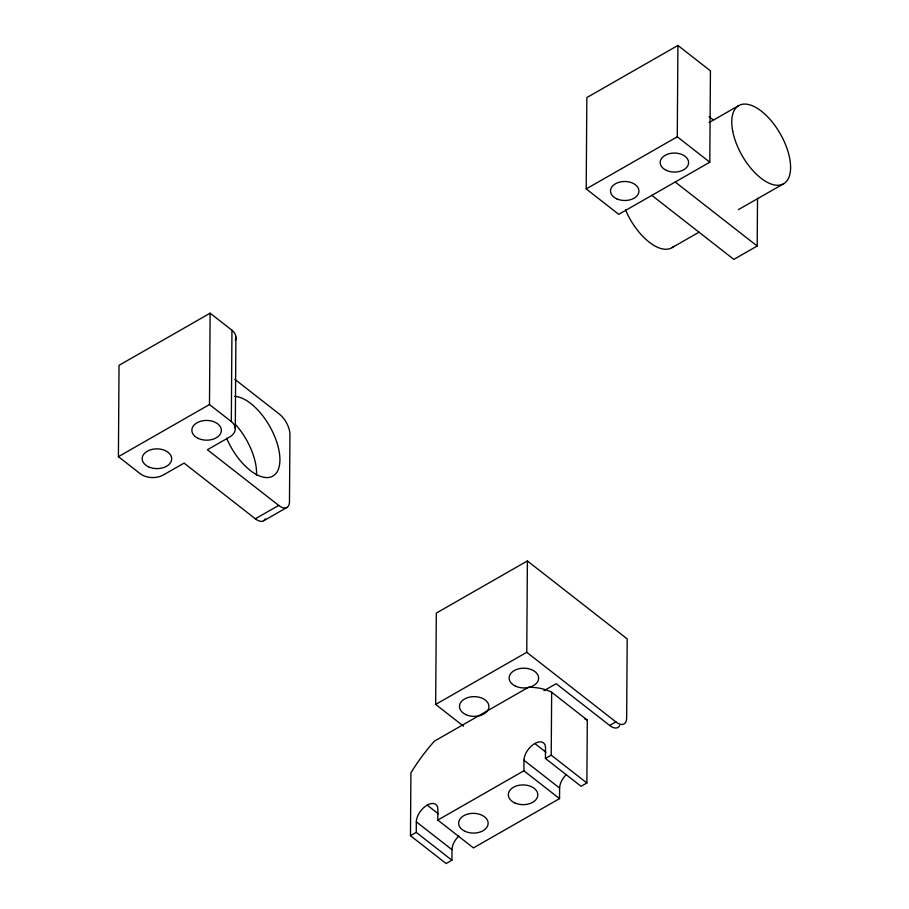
<?xml version="1.0" encoding="UTF-8"?>
<svg xmlns="http://www.w3.org/2000/svg" width="909" height="909" viewBox="0 0 909 909"><rect width="100%" height="100%" fill="white"/><g stroke="black" fill="none" stroke-linecap="round" stroke-linejoin="round"><path stroke-width="1.36" d="M265.348 518.857A16.385 7.988 60.2 0 1 255.349 518.789L184.061 463.113L163.359 474.964A16.385 10.965 0.4 0 1 140.247 473.714L118.409 456.67L119.045 365.316L210.127 313.196L231.954 330.24A16.385 10.965 0.4 0 1 235.283 340.455M234.783 379.28L279.347 414.072A16.385 7.988 60.2 0 1 289.948 434.604L289.482 501.598A16.385 7.988 60.2 0 1 278.711 505.427L207.411 449.75L229.591 437.047A16.385 10.965 0.4 0 0 231.318 421.594L209.479 404.539L210.127 313.196M231.318 421.594L231.954 330.24M235.283 428.446L235.92 337.103M410.47 835.712L410.913 772.82A125.658 70.47 -52 0 1 434.388 741.153L528.436 687.318A125.658 70.47 -52 0 1 551.661 692.26L587.305 720.098L586.862 782.99L581.067 786.308L545.423 758.47L545.502 747.914A14.203 7.965 -52 0 0 534.81 743.517A14.203 7.965 -52 0 0 523.97 760.231L523.902 770.787L559.546 798.625L473.441 847.915L437.786 820.077L437.865 809.521A14.203 7.965 -52 0 0 427.173 805.124A14.203 7.965 -52 0 0 416.333 821.838L416.265 832.394L451.909 860.232L446.114 863.55L410.47 835.712L416.265 832.394M463.522 726.177L435.672 704.43L436.309 613.086L527.39 560.955L627.199 638.902L626.653 718.065A16.385 7.988 60.2 0 1 615.87 721.894L609.655 725.45L556.183 683.693L543.9 690.726M451.909 860.232L451.989 849.676A14.203 7.965 -52 0 1 458.852 835.973M615.87 721.894L526.754 652.298L527.39 560.955M586.862 782.99L551.218 755.152L551.661 692.26M559.546 798.625L559.614 788.069A14.203 7.965 -52 0 1 566.489 774.366M586.203 188.924L586.839 97.581L677.909 45.45L710.44 70.857L709.804 162.2L618.722 214.331L586.203 188.924L677.273 136.793L677.909 45.45M651.844 195.367L733.836 259.395L757.186 246.032L757.527 198.253M118.409 456.67L209.479 404.539M709.02 122.613L738.494 105.739M672.092 247.6L699.112 232.136M738.415 209.638L783.865 183.629M255.349 518.789L278.711 505.427M263.69 520.766L287.039 507.404M435.672 704.43L526.754 652.298M437.786 820.077L523.902 770.787M545.423 758.47L551.218 755.152M709.077 116.613L713.508 120.079M677.273 136.793L709.804 162.2M675.194 182.005L757.186 246.032M534.81 743.517L545.945 752.22M523.97 760.231L559.614 788.069M427.173 805.124L438.32 813.828M416.333 821.838L451.989 849.676M619.654 725.518A16.385 7.988 60.2 0 1 609.655 725.45M584.726 718.894A125.658 70.47 -52 0 1 587.305 720.098M234.613 396.369A45.075 21.975 60.2 0 1 274.972 437.172A45.075 21.975 60.2 0 1 267.246 477.577A45.075 21.975 60.2 0 1 226.614 438.172M235.476 424.458A45.075 21.975 60.2 0 1 256.497 475.271M673.899 246.214A45.075 21.975 60.2 0 1 625.517 209.854M465.897 714.622A14.749 9.874 0.4 0 0 488.906 707.293A14.749 9.874 0.4 0 0 467.794 697.589A14.749 9.874 0.4 0 0 465.897 714.622M515.573 686.193A14.749 9.874 0.4 0 0 538.582 678.853A14.749 9.874 0.4 0 0 517.471 669.149A14.749 9.874 0.4 0 0 515.573 686.193M465.078 831.349A14.749 9.874 0.4 0 0 488.099 824.009A14.749 9.874 0.4 0 0 466.976 814.305A14.749 9.874 0.4 0 0 465.078 831.349M514.755 802.908A14.749 9.874 0.4 0 0 537.776 795.58A14.749 9.874 0.4 0 0 516.653 785.876A14.749 9.874 0.4 0 0 514.755 802.908M148.621 466.862A14.749 9.874 0.4 0 0 171.642 459.534A14.749 9.874 0.4 0 0 150.53 449.819A14.749 9.874 0.4 0 0 148.621 466.862M198.298 438.433A14.749 9.874 0.4 0 0 221.319 431.093A14.749 9.874 0.4 0 0 200.207 421.39A14.749 9.874 0.4 0 0 198.298 438.433M732.711 131.169A45.075 21.975 60.2 0 0 781.808 184.607A45.075 21.975 60.2 0 0 769.014 118.272A45.075 21.975 60.2 0 0 732.711 131.169M616.722 198.821A14.203 9.499 0.4 0 0 638.891 191.754A14.203 9.499 0.4 0 0 618.552 182.414A14.203 9.499 0.4 0 0 616.722 198.821M666.399 170.381A14.203 9.499 0.4 0 0 688.567 163.325A14.203 9.499 0.4 0 0 668.229 153.973A14.203 9.499 0.4 0 0 666.399 170.381"/></g></svg>
